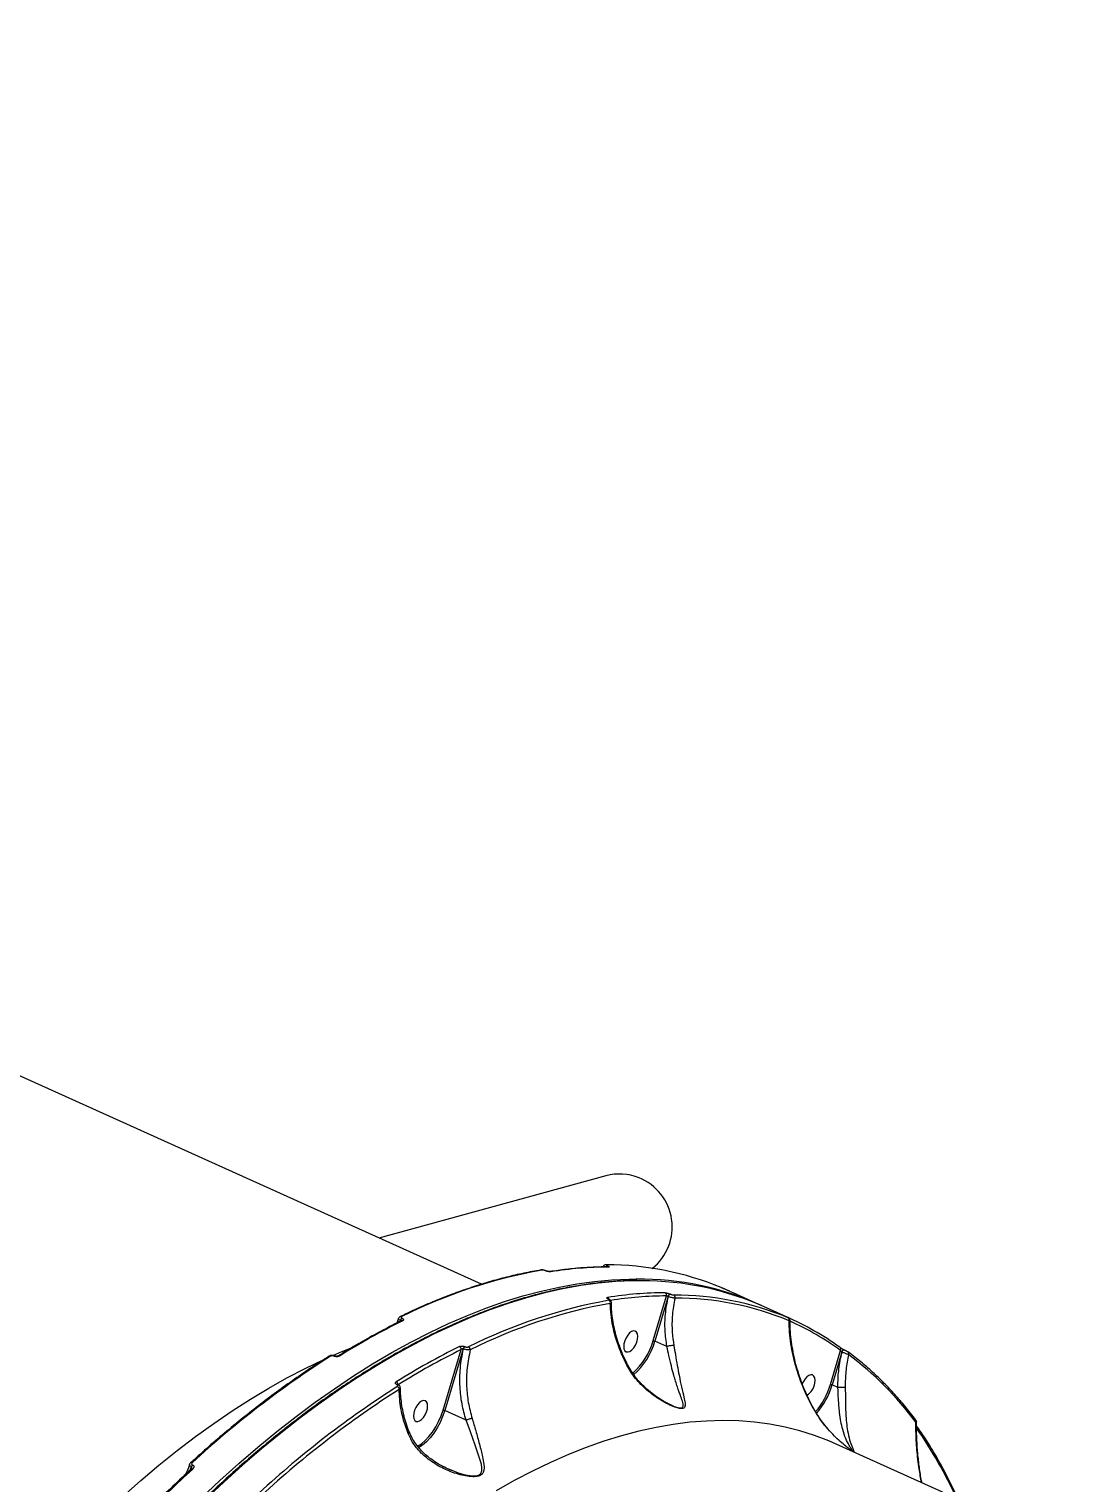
# Model space of a CAD drawing. Header units: millimetres. Extents: x -10374 to 11119, y -8221 to 9433.
# Drawn here: x -2073 to -1658, y -4738 to -4160 of the extents above; entities that cross this region are included whole.
import ezdxf

# ---------------------------------------------------------------- set-up
doc = ezdxf.new("R2010")
doc.units = ezdxf.units.MM
for name, color, linetype in [('DIKOM_ОБЪЕКТ', 7, 'Continuous'), ('DIKOM_РАЗМЕР_ЗОНА', 7, 'Continuous'), ('DIKOM_РАЗМЕР_ОБЪЕКТА', 7, 'Continuous')]:
    doc.layers.add(name, color=color, linetype=linetype)
doc.styles.add('style1', font='arial.ttf', dxfattribs={"width": 0.8})
doc.dimstyles.new('1-50', dxfattribs={"dimtxt": 300, "dimasz": 200, "dimexe": 100, "dimexo": 0, "dimgap": 100, "dimtad": 0, "dimdec": 0, "dimtxsty": 'style1', "dimcen": 0, "dimclrd": 7, "dimclre": 7, "dimadec": 1, "dimazin": 2, "dimtfac": 1, "dimtdec": 0, "dimtmove": 1, "dimatfit": 3, "dimfxl": 0, "dimlwd": 25, "dimlwe": 18, "dimarcsym": 0})

# ---------------------------------------------------------------- blocks, each defined once
blk = doc.blocks.new('*D16')
at = {"layer": 'Defpoints', "color": 0, "transparency": 16777216}
for p in [(-9045.1, 5161.67), (3694.49, 5161.67), (1813.16, -6719.94)]:
    blk.add_point(p, dxfattribs=at)
at = {"layer": 'DIKOM_РАЗМЕР_ОБЪЕКТА', "color": 7, "lineweight": 18, "transparency": 16777216}
for p, q in [((3694.49, 5161.67), (-9145.1, 5161.67)), ((1813.16, -6719.94), (-9145.1, -6719.94))]:
    blk.add_line(p, q, dxfattribs=at)
at = {"layer": 'DIKOM_РАЗМЕР_ОБЪЕКТА', "color": 7, "lineweight": 25, "transparency": 16777216}
for p, q in [((-9045.1, 4961.67), (-9045.1, -0.45)), ((-9045.1, -6519.94), (-9045.1, -1080.23))]:
    blk.add_line(p, q, dxfattribs=at)
at = {"layer": 'DIKOM_РАЗМЕР_ОБЪЕКТА', "color": 7, "transparency": 16777216}
for points in [[(-9078.43, 4961.67), (-9011.76, 4961.67), (-9045.1, 5161.67)], [(-9078.43, -6519.94), (-9011.76, -6519.94), (-9045.1, -6719.94)]]:
    blk.add_solid(points, dxfattribs=at)
at = {"layer": 'DIKOM_РАЗМЕР_ОБЪЕКТА', "color": 0, "transparency": 16777216, "insert": (-9045.1, -540.34), "char_height": 300, "attachment_point": 5, "rotation": 90, "style": 'style1'}
blk.add_mtext('11900', dxfattribs=at)
blk = doc.blocks.new('*D13')
at = {"layer": 'Defpoints', "color": 0, "transparency": 16777216}
for p in [(-10176.97, 7112.81), (3082.33, 7112.81), (2015.48, -8221.4)]:
    blk.add_point(p, dxfattribs=at)
at = {"layer": 'DIKOM_РАЗМЕР_ЗОНА', "color": 7, "lineweight": 18, "transparency": 16777216}
for p, q in [((3082.33, 7112.81), (-10276.97, 7112.81)), ((2015.48, -8221.4), (-10276.97, -8221.4))]:
    blk.add_line(p, q, dxfattribs=at)
at = {"layer": 'DIKOM_РАЗМЕР_ЗОНА', "color": 7, "lineweight": 25, "transparency": 16777216}
for p, q in [((-10176.97, 6912.81), (-10176.97, -14.41)), ((-10176.97, -8021.4), (-10176.97, -1094.19))]:
    blk.add_line(p, q, dxfattribs=at)
at = {"layer": 'DIKOM_РАЗМЕР_ЗОНА', "color": 7, "transparency": 16777216}
for points in [[(-10210.3, 6912.81), (-10143.64, 6912.81), (-10176.97, 7112.81)], [(-10210.3, -8021.4), (-10143.64, -8021.4), (-10176.97, -8221.4)]]:
    blk.add_solid(points, dxfattribs=at)
at = {"layer": 'DIKOM_РАЗМЕР_ЗОНА', "color": 0, "transparency": 16777216, "insert": (-10176.97, -554.3), "char_height": 300, "attachment_point": 5, "rotation": 90, "style": 'style1'}
blk.add_mtext('15300', dxfattribs=at)

msp = doc.modelspace()

# ---------------------------------------------------------------- linework, layer by layer
at = {"layer": 'DIKOM_ОБЪЕКТ', "color": 7, "linetype": 'Continuous', "lineweight": 15}
for p, q in [((-1892.92, -4659.35), (-2131.25, -4551.93)), ((-1843.41, -4616.25), (-1933.72, -4640.96)), ((-1867.42, -4654.01), (-1867.48, -4653.98)), ((-1867.24, -4654.03), (-1867.31, -4654)), ((-1843.29, -4651.57), (-1843.34, -4651.57)), ((-1842.82, -4651.98), (-1842.78, -4652)), ((-1842.73, -4652.46), (-1842.74, -4652.46)), ((-1842.43, -4665.3), (-1842.49, -4665.27)), ((-1842.25, -4665.32), (-1842.31, -4665.29)), ((-1824.64, -4681.78), (-1819.36, -4664.02)), ((-1818.7, -4664.22), (-1823.97, -4681.95)), ((-1818.66, -4664.24), (-1818.7, -4664.22)), ((-1817.85, -4663.26), (-1817.8, -4663.28)), ((-1796.22, -4661.28), (-1796.3, -4661.24)), ((-1796.21, -4661.28), (-1796.29, -4661.24)), ((-1792.84, -4662.77), (-1794.16, -4662.18)), ((-1782.3, -4667.52), (-1792.84, -4662.77)), ((-1770.2, -4672.97), (-1780.74, -4668.22)), ((-1925.19, -4673.76), (-1925.37, -4674.16)), ((-1925.22, -4674.08), (-1925.13, -4673.79)), ((-1925.13, -4673.79), (-1925.19, -4673.76)), ((-1924.82, -4673.88), (-1924.82, -4673.88)), ((-1924.53, -4672.85), (-1924.47, -4672.88)), ((-1771.5, -4672.4), (-1771.57, -4672.37)), ((-1771.2, -4672.55), (-1771.28, -4672.52)), ((-1771.19, -4672.56), (-1771.27, -4672.52)), ((-1819.19, -4684.1), (-1823.97, -4681.95)), ((-1951.53, -4687.98), (-1951.57, -4687.96)), ((-1951.16, -4687.91), (-1951.2, -4687.89)), ((-1908.23, -4709.46), (-1901.01, -4685.35)), ((-1900.2, -4685.07), (-1907.56, -4709.63)), ((-1900.14, -4685.1), (-1900.2, -4685.07)), ((-1899.55, -4684.16), (-1899.48, -4684.19)), ((-1754.12, -4699.23), (-1750.12, -4685.64)), ((-1749.61, -4686.35), (-1753.45, -4699.4)), ((-1749.58, -4686.36), (-1749.61, -4686.35)), ((-1748.61, -4685.42), (-1748.56, -4685.44)), ((-1926.56, -4699.28), (-1926.61, -4699.26)), ((-1926.19, -4699.22), (-1926.23, -4699.2)), ((-1751.14, -4700.44), (-1753.45, -4699.4)), ((-1751.14, -4700.44), (-1751.14, -4700.44)), ((-1899.06, -4713.46), (-1907.56, -4709.63)), ((-1817.72, -4707.3), (-1817.09, -4707.58)), ((-1513.56, -4830.32), (-1751.9, -4722.9)), ((-1745.54, -4725.54), (-1745.57, -4725.52)), ((-2008.36, -4732), (-2008.93, -4733.38)), ((-2008.59, -4733.06), (-2008.28, -4732.04)), ((-2008.28, -4732.04), (-2008.36, -4732)), ((-2007.9, -4731.24), (-2007.82, -4731.27)), ((-1906.4, -4732.61), (-1904.7, -4733.31))]:
    msp.add_line(p, q, dxfattribs=at)
at = {"layer": 'DIKOM_ОБЪЕКТ', "color": 7, "linetype": 'Continuous', "lineweight": 15, "flags": 128}
for points in [[(-1843.34, -4651.57), (-1843.2, -4651.58), (-1843.05, -4651.63)], [(-1842.73, -4652.46), (-1842.6, -4652.48), (-1842.44, -4652.53)], [(-2004.49, -4744.39), (-1996.99, -4737.35), (-1989.45, -4730.59), (-1981.89, -4724.09), (-1974.3, -4717.86), (-1966.69, -4711.92), (-1959.08, -4706.26), (-1951.46, -4700.89), (-1943.84, -4695.81), (-1936.23, -4691.04), (-1928.64, -4686.56), (-1921.07, -4682.39), (-1913.53, -4678.54), (-1906.03, -4674.99), (-1898.56, -4671.76), (-1891.15, -4668.86), (-1883.78, -4666.27), (-1876.48, -4664), (-1869.24, -4662.06), (-1862.08, -4660.45), (-1854.99, -4659.17), (-1847.98, -4658.22), (-1841.07, -4657.59), (-1834.25, -4657.3), (-1831.38, -4657.28)], [(-1829.16, -4657.98), (-1832.74, -4658), (-1839.56, -4658.3), (-1846.47, -4658.92), (-1853.47, -4659.88), (-1860.56, -4661.17), (-1867.73, -4662.78), (-1874.97, -4664.72), (-1882.27, -4666.99), (-1889.64, -4669.58), (-1897.05, -4672.49), (-1904.52, -4675.72), (-1912.02, -4679.27), (-1919.56, -4683.12), (-1927.13, -4687.29), (-1934.73, -4691.77), (-1942.33, -4696.55), (-1949.95, -4701.63), (-1957.57, -4707), (-1965.18, -4712.66), (-1972.79, -4718.61), (-1980.38, -4724.83), (-1987.94, -4731.33), (-1995.48, -4738.11), (-2002.98, -4745.14)], [(-1830.86, -4681.2), (-1830.75, -4680.08), (-1830.88, -4679.12), (-1831.22, -4678.4), (-1831.75, -4677.98), (-1832.43, -4677.9), (-1833.2, -4678.15), (-1834, -4678.73), (-1834.76, -4679.58), (-1835.43, -4680.63), (-1835.95, -4681.8), (-1836.27, -4683), (-1836.38, -4684.12), (-1836.26, -4685.08), (-1835.91, -4685.8), (-1835.38, -4686.22), (-1834.7, -4686.3), (-1833.93, -4686.05), (-1833.13, -4685.47), (-1832.37, -4684.62), (-1831.7, -4683.57), (-1831.18, -4682.4), (-1830.86, -4681.2)], [(-2035.68, -4743.86), (-2028.46, -4737.47), (-2021.22, -4731.35), (-2013.96, -4725.51), (-2006.68, -4719.95), (-1999.4, -4714.69), (-1992.12, -4709.71), (-1984.84, -4705.04), (-1977.58, -4700.66), (-1970.34, -4696.6), (-1963.12, -4692.84), (-1955.94, -4689.4), (-1955.59, -4689.24)], [(-1951.82, -4687.56), (-1948.8, -4686.28), (-1944.41, -4684.5)], [(-1749.61, -4686.35), (-1749.53, -4686.12), (-1749.42, -4685.91), (-1749.28, -4685.72), (-1749.14, -4685.56), (-1748.99, -4685.45), (-1748.84, -4685.39), (-1748.7, -4685.38), (-1748.59, -4685.43)], [(-1749.58, -4686.36), (-1749.5, -4686.13), (-1749.39, -4685.92), (-1749.26, -4685.73), (-1749.11, -4685.57), (-1748.96, -4685.46), (-1748.81, -4685.4), (-1748.68, -4685.4), (-1748.61, -4685.42)], [(-1760.34, -4698.65), (-1760.24, -4697.53), (-1760.36, -4696.57), (-1760.7, -4695.85), (-1761.23, -4695.43), (-1761.91, -4695.35), (-1762.68, -4695.6), (-1763.48, -4696.18), (-1764.25, -4697.03), (-1764.91, -4698.08), (-1765.34, -4699)], [(-1914.45, -4708.88), (-1914.35, -4707.76), (-1914.47, -4706.8), (-1914.81, -4706.08), (-1915.34, -4705.66), (-1916.02, -4705.58), (-1916.79, -4705.83), (-1917.59, -4706.41), (-1918.36, -4707.25), (-1919.03, -4708.31), (-1919.55, -4709.48), (-1919.87, -4710.67), (-1919.97, -4711.8), (-1919.85, -4712.76), (-1919.51, -4713.48), (-1918.98, -4713.89), (-1918.3, -4713.98), (-1917.53, -4713.72), (-1916.73, -4713.15), (-1915.96, -4712.3), (-1915.3, -4711.25), (-1914.78, -4710.08), (-1914.45, -4708.88)], [(-1918.38, -4723.76), (-1918.37, -4723.75), (-1916.84, -4722.77), (-1915.32, -4721.48), (-1913.84, -4719.92), (-1912.44, -4718.12), (-1911.15, -4716.13), (-1910.01, -4713.99), (-1909.02, -4711.75), (-1908.23, -4709.46)], [(-1907.56, -4709.63), (-1908.38, -4711.98), (-1909.39, -4714.29), (-1910.58, -4716.5), (-1911.91, -4718.56), (-1913.35, -4720.41), (-1914.87, -4722.02), (-1916.44, -4723.35), (-1917.88, -4724.29)], [(-1904.7, -4733.31), (-1902.23, -4734.33), (-1899.45, -4735.09), (-1896.6, -4735.51), (-1894.48, -4735.38), (-1894.09, -4735.26), (-1893.3, -4734.76), (-1893.14, -4734.57), (-1892.75, -4733.6), (-1892.74, -4732.31), (-1892.99, -4730.91), (-1893.79, -4728.1), (-1895.44, -4723.38), (-1897.36, -4718.1), (-1899.06, -4713.46), (-1899.06, -4713.46), (-1899.06, -4713.46)], [(-1751.9, -4722.9), (-1754.84, -4721.63), (-1760.48, -4719.49), (-1766.25, -4717.68), (-1772.16, -4716.2), (-1778.19, -4715.05), (-1784.35, -4714.23), (-1790.62, -4713.74), (-1797, -4713.59), (-1803.49, -4713.76), (-1810.07, -4714.27), (-1816.75, -4715.11), (-1823.51, -4716.29), (-1830.35, -4717.79), (-1837.26, -4719.62), (-1844.25, -4721.78), (-1851.29, -4724.26), (-1858.38, -4727.07), (-1865.52, -4730.19), (-1872.7, -4733.64), (-1879.92, -4737.4), (-1887.16, -4741.46)], [(-2007.8, -4732.85), (-2011.41, -4736.21), (-2015.02, -4739.63), (-2018.61, -4743.1), (-2022.2, -4746.64), (-2025.77, -4750.23), (-2029.34, -4753.88), (-2032.89, -4757.59), (-2036.42, -4761.36)]]:
    msp.add_lwpolyline(points, dxfattribs=at)
at = {"layer": 'DIKOM_ОБЪЕКТ', "color": 7, "linetype": 'Continuous', "lineweight": 15}
for centre, radius, start, end in [((-1837.98, -4636.14), 20.62, 68.07478, 105.27244), ((-1838.17, -4636.58), 21.1, 308.68808, 68.03278), ((-1832.35, -4857.66), 207.17, 100.14534, 116.46258), ((-1869.13, -4654.36), 0.687, 65.0595, 99.15976), ((-1867.42, -4654.27), 0.294, 66.92527, 101.02358), ((-1867.36, -4654.3), 0.3, 65.45209, 100.63469), ((-1865.63, -4655.02), 0.689, 65.10832, 98.9875), ((-1841.85, -4801.3), 148.78, 90.22519, 99.08066), ((-1842.64, -4652.89), 0.926, 101.69072, 152.78766), ((-1842.6, -4652.89), 0.909, 101.35752, 151.86067), ((-1843.21, -4771.22), 119.59, 67.58588, 89.92504), ((-1830.6, -4776.17), 118.9, 65.62038, 90.37452), ((-1829.08, -4777.19), 119.21, 66.07608, 90.04019), ((-1805.69, -4869.75), 207.25, 100.16185, 116.4749), ((-1819.22, -4811.5), 148.77, 90.24235, 99.09947), ((-1843.2, -4665.51), 1.02, 12.26158, 63.45845), ((-1842.43, -4665.57), 0.298, 65.27759, 100.8819), ((-1842.37, -4665.61), 0.316, 67.89566, 99.80627), ((-1842.79, -4666.73), 1.12, 348.03845, 61.55464), ((-1818.74, -4812.2), 148.19, 90.23899, 98.85817), ((-1820.36, -4663.66), 1.06, 340.42902, 61.05921), ((-1817.49, -4664.43), 1.23, 106.76962, 170.00562), ((-1817.45, -4664.45), 1.23, 106.76962, 170.00562), ((-1816.58, -4783.25), 119.62, 67.60874, 89.9445), ((-1816.97, -4664.56), 1.05, 343.68725, 61.30066), ((-1816.08, -4784.2), 119.35, 67.60838, 89.94443), ((-1924.95, -4672.76), 0.629, 63.32767, 114.03617), ((-1805.21, -4870.51), 206.8, 100.16213, 116.47484), ((-1794.35, -4936.34), 292.85, 116.33822, 121.97437), ((-1923.73, -4674.13), 1.51, 122.24205, 165.81063), ((-1923.66, -4674.16), 1.52, 122.31367, 165.72471), ((-1924.56, -4674.44), 0.624, 63.10293, 114.41952), ((-1816.89, -4776.44), 113.51, 54.1715, 66.46807), ((-1771.46, -4673.47), 0.932, 335.90017, 61.34544), ((-1816.42, -4777.48), 113.26, 54.17149, 65.91073), ((-1850.9, -4674.3), 27.31, 311.5381, 344.09817), ((-1850.28, -4674.72), 27.29, 310.91012, 344.63091), ((-1739.84, -5022.04), 396.26, 122.54152, 132.57384), ((-1953.27, -4688.52), 0.593, 61.76459, 118.90947), ((-1951.33, -4688.26), 0.387, 69.84459, 128.63114), ((-1951.29, -4688.28), 0.388, 69.70249, 128.56292), ((-1949.7, -4688.43), 0.581, 61.11007, 119.42089), ((-1771.76, -4946.45), 292.75, 116.3484, 121.98729), ((-1771.37, -4947.1), 292.09, 116.34859, 121.98671), ((-1902.27, -4685.24), 1.27, 354.95599, 62.8452), ((-1898.73, -4685.45), 1.52, 122.30855, 165.74414), ((-1898.67, -4685.47), 1.51, 122.30743, 165.79898), ((-1898.66, -4685.35), 1.27, 357.80066, 62.71221), ((-1750.86, -4685.18), 0.877, 327.84421, 61.38495), ((-1747.7, -4686.91), 0.86, 331.53615, 61.9288), ((-1824.84, -4791.52), 130.1, 36.44457, 53.22054), ((-1713.08, -5034.21), 396.46, 122.55282, 132.58114), ((-1927.44, -4699.35), 1.34, 359.83255, 63.5065), ((-1926.36, -4699.57), 0.387, 69.30538, 128.6584), ((-1926.32, -4699.59), 0.389, 70.07382, 128.56701), ((-1927.01, -4701.24), 1.36, 3.15018, 63.39488), ((-1767.07, -4697.77), 6.79, 302.07245, 352.50362), ((-1781.78, -4691.12), 28.83, 318.87906, 343.64784), ((-1781.91, -4691.06), 29.66, 318.5966, 343.67456), ((-1712.82, -5034.59), 395.56, 122.55273, 132.58163), ((-1908.32, -4711.26), 1.8, 65.14461, 87.18626), ((-1720.87, -4713.8), 0.814, 327.88814, 34.19902), ((-1862.55, -4816.59), 174.22, 24.43716, 35.00126), ((-2008.2, -4730.7), 0.54, 58.61876, 123.18196), ((-2008.08, -4733.31), 0.532, 58.09218, 123.56914), ((-2006.69, -4732.49), 1.75, 134.19313, 163.81111), ((-2006.61, -4732.52), 1.74, 134.19817, 163.8428)]:
    msp.add_arc(centre, radius, start, end, dxfattribs=at)
for points, knots in [([(-1869.24, -4653.68), (-1870.42, -4653.88), (-1873.83, -4654.48), (-1879.54, -4655.68), (-1886.37, -4657.4), (-1893.27, -4659.4), (-1900.22, -4661.7), (-1907.22, -4664.28), (-1914.26, -4667.16), (-1920.26, -4669.82), (-1923.92, -4671.57), (-1925.2, -4672.19)], [0, 0, 0, 0, 0.065292, 0.189176, 0.313081, 0.437007, 0.560953, 0.684913, 0.808889, 0.932871, 1, 1, 1, 1]), ([(-1868.07, -4653.76), (-1868.23, -4653.73), (-1868.61, -4653.65), (-1868.98, -4653.62), (-1869.2, -4653.68), (-1869.24, -4653.69)], [0, 0, 0, 0, 0.381137, 0.899378, 1, 1, 1, 1]), ([(-1867.48, -4653.98), (-1867.57, -4653.94), (-1867.75, -4653.87), (-1868.07, -4653.79), (-1868.38, -4653.73), (-1868.65, -4653.71), (-1868.78, -4653.73), (-1868.84, -4653.73)], [0, 0, 0, 0, 0.203956, 0.407942, 0.613593, 0.826433, 1, 1, 1, 1]), ([(-1867.31, -4654), (-1867.34, -4653.99), (-1867.53, -4653.9), (-1867.8, -4653.8), (-1868.03, -4653.76), (-1868.07, -4653.76)], [0, 0, 0, 0, 0.140087, 0.851573, 1, 1, 1, 1]), ([(-1865.34, -4654.39), (-1865.42, -4654.4), (-1865.62, -4654.42), (-1866.04, -4654.39), (-1866.52, -4654.31), (-1867.01, -4654.18), (-1867.28, -4654.06), (-1867.42, -4654.01)], [0, 0, 0, 0, 0.174184, 0.389534, 0.59576, 0.797894, 1, 1, 1, 1]), ([(-1865.73, -4654.33), (-1865.73, -4654.33), (-1865.74, -4654.34), (-1865.81, -4654.34), (-1865.96, -4654.34), (-1866.22, -4654.32), (-1866.56, -4654.26), (-1866.9, -4654.16), (-1867.14, -4654.08), (-1867.22, -4654.04), (-1867.24, -4654.03)], [0, 0, 0, 0, 0.02258, 0.125616, 0.252501, 0.412778, 0.602698, 0.799264, 0.958411, 1, 1, 1, 1]), ([(-1842.73, -4652.46), (-1843.86, -4652.47), (-1847.12, -4652.5), (-1852.58, -4652.78), (-1859.11, -4653.37), (-1863.53, -4654.01), (-1865.73, -4654.33)], [0, 0, 0, 0, 0.1499, 0.434023, 0.7182, 1, 1, 1, 1]), ([(-1843.34, -4651.57), (-1843.39, -4651.57), (-1843.53, -4651.57), (-1843.8, -4651.62), (-1844.12, -4651.78), (-1844.36, -4652.02), (-1844.42, -4652.21), (-1844.44, -4652.28)], [0, 0, 0, 0, 0.112078, 0.350436, 0.603506, 0.85296, 1, 1, 1, 1]), ([(-1843.05, -4651.63), (-1843.11, -4651.63), (-1843.21, -4651.64), (-1843.24, -4651.7), (-1843.17, -4651.79), (-1843.02, -4651.89), (-1842.88, -4651.95), (-1842.82, -4651.98)], [0, 0, 0, 0, 0.214292, 0.428432, 0.642847, 0.85775, 1, 1, 1, 1]), ([(-1842.78, -4652), (-1842.7, -4652.04), (-1842.49, -4652.14), (-1842.26, -4652.29), (-1842.15, -4652.42), (-1842.2, -4652.51), (-1842.36, -4652.52), (-1842.44, -4652.53)], [0, 0, 0, 0, 0.140793, 0.35532, 0.570028, 0.784971, 1, 1, 1, 1]), ([(-1829.46, -4657.95), (-1830.22, -4657.94), (-1833.1, -4657.88), (-1838.18, -4658.1), (-1844.71, -4658.59), (-1851.32, -4659.39), (-1858.01, -4660.49), (-1864.77, -4661.88), (-1871.6, -4663.57), (-1878.49, -4665.55), (-1885.44, -4667.81), (-1892.43, -4670.37), (-1899.47, -4673.22), (-1906.55, -4676.35), (-1913.67, -4679.76), (-1920.82, -4683.45), (-1927.99, -4687.42), (-1935.18, -4691.66), (-1942.38, -4696.17), (-1949.59, -4700.95), (-1956.8, -4705.99), (-1964.01, -4711.3), (-1971.21, -4716.86), (-1978.39, -4722.67), (-1985.56, -4728.72), (-1992.7, -4735.02), (-1999.82, -4741.56), (-2006.89, -4748.33), (-2013.93, -4755.32), (-2020.92, -4762.54), (-2027.86, -4769.98), (-2034.75, -4777.63), (-2041.57, -4785.48), (-2048.32, -4793.53), (-2055.01, -4801.78), (-2061.62, -4810.21), (-2068.14, -4818.83), (-2074.58, -4827.62), (-2080.93, -4836.57), (-2087.18, -4845.69), (-2093.34, -4854.96), (-2099.38, -4864.38), (-2105.32, -4873.94), (-2111.14, -4883.64), (-2116.85, -4893.46), (-2122.43, -4903.39), (-2127.88, -4913.44), (-2132.63, -4922.48), (-2135.52, -4928.18), (-2136.68, -4930.47)], [0, 0, 0, 0, 0.007808, 0.029496, 0.051191, 0.072892, 0.094598, 0.116309, 0.138026, 0.159746, 0.181469, 0.203196, 0.224924, 0.246655, 0.268387, 0.29012, 0.311854, 0.333587, 0.355322, 0.377056, 0.39879, 0.420524, 0.442257, 0.46399, 0.485723, 0.507454, 0.529186, 0.550917, 0.572647, 0.594376, 0.616105, 0.637834, 0.659562, 0.681289, 0.703016, 0.724742, 0.746468, 0.768194, 0.789919, 0.811644, 0.833368, 0.855093, 0.876817, 0.89854, 0.920264, 0.941987, 0.96371, 0.985433, 1, 1, 1, 1]), ([(-1842.49, -4665.27), (-1842.55, -4665.24), (-1842.75, -4665.15), (-1842.98, -4664.99), (-1843.09, -4664.81), (-1843.02, -4664.67), (-1842.84, -4664.62), (-1842.75, -4664.6)], [0, 0, 0, 0, 0.108201, 0.320368, 0.543006, 0.77152, 1, 1, 1, 1]), ([(-1842.31, -4665.29), (-1842.34, -4665.28), (-1842.43, -4665.24), (-1842.49, -4665.2), (-1842.5, -4665.19), (-1842.51, -4665.19)], [0, 0, 0, 0, 0.273577, 0.696482, 1, 1, 1, 1]), ([(-1842.26, -4665.75), (-1842.19, -4665.73), (-1842.07, -4665.7), (-1842.03, -4665.6), (-1842.1, -4665.49), (-1842.26, -4665.38), (-1842.38, -4665.32), (-1842.43, -4665.3)], [0, 0, 0, 0, 0.228762, 0.457821, 0.678546, 0.888441, 1, 1, 1, 1]), ([(-1841.3, -4666.53), (-1841.3, -4666.49), (-1841.28, -4666.32), (-1841.38, -4666.06), (-1841.56, -4665.78), (-1841.84, -4665.54), (-1842.07, -4665.39), (-1842.24, -4665.33), (-1842.25, -4665.32)], [0, 0, 0, 0, 0.080814, 0.28355, 0.469228, 0.679483, 0.975007, 1, 1, 1, 1]), ([(-1819.19, -4684.1), (-1819.48, -4682), (-1820.04, -4677.76), (-1819.92, -4671.03), (-1819.1, -4666.58), (-1818.66, -4664.24)], [0, 0, 0, 0, 0.316561, 0.640665, 1, 1, 1, 1]), ([(-1819.85, -4662.73), (-1819.74, -4662.73), (-1819.53, -4662.75), (-1819.08, -4662.84), (-1818.59, -4662.97), (-1818.17, -4663.12), (-1817.94, -4663.22), (-1817.85, -4663.26)], [0, 0, 0, 0, 0.215009, 0.429884, 0.644679, 0.859253, 1, 1, 1, 1]), ([(-1818.7, -4664.22), (-1818.73, -4664.21), (-1818.81, -4664.17), (-1818.95, -4664.12), (-1819.11, -4664.07), (-1819.26, -4664.03), (-1819.33, -4664.02), (-1819.36, -4664.02)], [0, 0, 0, 0, 0.140763, 0.355239, 0.570156, 0.784849, 1, 1, 1, 1]), ([(-1815.96, -4664.85), (-1816.1, -4664.85), (-1816.39, -4664.84), (-1816.99, -4664.74), (-1817.65, -4664.58), (-1818.23, -4664.41), (-1818.54, -4664.29), (-1818.66, -4664.24)], [0, 0, 0, 0, 0.214249, 0.428295, 0.642767, 0.857577, 1, 1, 1, 1]), ([(-1817.8, -4663.28), (-1817.74, -4663.3), (-1817.59, -4663.37), (-1817.3, -4663.47), (-1816.98, -4663.56), (-1816.68, -4663.62), (-1816.54, -4663.63), (-1816.47, -4663.63)], [0, 0, 0, 0, 0.142377, 0.357241, 0.571692, 0.785892, 1, 1, 1, 1]), ([(-1815.96, -4664.85), (-1816.37, -4667.05), (-1817.18, -4671.5), (-1817.24, -4677.89), (-1816.68, -4681.93), (-1816.43, -4683.68)], [0, 0, 0, 0, 0.35586, 0.721473, 1, 1, 1, 1]), ([(-1796.3, -4661.24), (-1796.38, -4661.21), (-1796.53, -4661.13), (-1796.8, -4661.02), (-1797.07, -4660.9), (-1797.35, -4660.78), (-1797.52, -4660.7), (-1797.6, -4660.67), (-1797.61, -4660.67)], [0, 0, 0, 0, 0.167314, 0.334486, 0.509163, 0.712982, 0.957696, 1, 1, 1, 1]), ([(-1794.16, -4662.18), (-1794.18, -4662.18), (-1794.3, -4662.12), (-1794.57, -4662.01), (-1795.01, -4661.81), (-1795.44, -4661.62), (-1795.86, -4661.44), (-1796.1, -4661.33), (-1796.22, -4661.28)], [0, 0, 0, 0, 0.039271, 0.287169, 0.495195, 0.670956, 0.835247, 1, 1, 1, 1]), ([(-1841.3, -4666.54), (-1841.31, -4666.61), (-1841.33, -4666.78), (-1841.57, -4666.9), (-1841.69, -4666.96)], [0, 0, 0, 0, 0.468081, 1, 1, 1, 1]), ([(-1834.72, -4692.24), (-1835.71, -4690.25), (-1837.73, -4686.24), (-1839.59, -4680.74), (-1840.79, -4675.79), (-1841.51, -4671.42), (-1841.63, -4668.45), (-1841.69, -4666.96)], [0, 0, 0, 0, 0.239884, 0.485877, 0.639424, 0.818548, 1, 1, 1, 1]), ([(-1834.41, -4692.02), (-1834.71, -4691.48), (-1835.58, -4689.88), (-1836.82, -4687.12), (-1838.14, -4683.77), (-1839.23, -4680.36), (-1840.11, -4676.94), (-1840.75, -4673.53), (-1841.14, -4670.17), (-1841.31, -4667.84), (-1841.28, -4666.65), (-1841.28, -4666.54)], [0, 0, 0, 0, 0.065523, 0.195155, 0.32585, 0.457408, 0.589402, 0.721118, 0.853314, 0.985668, 1, 1, 1, 1]), ([(-1924.81, -4673.88), (-1926.07, -4674.5), (-1929.7, -4676.31), (-1935.72, -4679.52), (-1942.86, -4683.56), (-1947.63, -4686.47), (-1949.99, -4687.92)], [0, 0, 0, 0, 0.149907, 0.434683, 0.719477, 1, 1, 1, 1]), ([(-1925.94, -4672.92), (-1926.11, -4673.43), (-1926.33, -4674.08), (-1926.61, -4674.68), (-1926.67, -4674.81)], [0, 0, 0, 0, 0.788358, 1, 1, 1, 1]), ([(-1925.19, -4673.76), (-1925.28, -4673.72), (-1925.53, -4673.58), (-1925.82, -4673.34), (-1925.97, -4673.1), (-1925.91, -4672.98), (-1925.89, -4672.94)], [0, 0, 0, 0, 0.169259, 0.487629, 0.819792, 1, 1, 1, 1]), ([(-1925.2, -4672.2), (-1925.25, -4672.22), (-1925.45, -4672.31), (-1925.73, -4672.55), (-1925.85, -4672.82), (-1925.91, -4672.94)], [0, 0, 0, 0, 0.169989, 0.632483, 1, 1, 1, 1]), ([(-1925, -4674.15), (-1924.99, -4674.13), (-1924.96, -4674.06), (-1924.98, -4673.95), (-1925.03, -4673.87), (-1925.08, -4673.82), (-1925.11, -4673.8), (-1925.13, -4673.79)], [0, 0, 0, 0, 0.168429, 0.529842, 0.770367, 0.845341, 1, 1, 1, 1]), ([(-1924.67, -4672.2), (-1924.73, -4672.24), (-1924.86, -4672.32), (-1924.92, -4672.48), (-1924.85, -4672.64), (-1924.7, -4672.77), (-1924.58, -4672.83), (-1924.53, -4672.85)], [0, 0, 0, 0, 0.22877, 0.457765, 0.67844, 0.888376, 1, 1, 1, 1]), ([(-1924.47, -4672.88), (-1924.41, -4672.91), (-1924.22, -4673.01), (-1923.99, -4673.2), (-1923.89, -4673.46), (-1923.98, -4673.7), (-1924.17, -4673.83), (-1924.27, -4673.89)], [0, 0, 0, 0, 0.108255, 0.320432, 0.543047, 0.771517, 1, 1, 1, 1]), ([(-1771.72, -4672.32), (-1771.77, -4672.29), (-1771.89, -4672.24), (-1771.85, -4672.25), (-1771.67, -4672.33), (-1771.57, -4672.37)], [0, 0, 0, 0, 0.269272, 0.60037, 1, 1, 1, 1]), ([(-1771.54, -4672.4), (-1771.61, -4672.37), (-1771.73, -4672.31), (-1771.79, -4672.28), (-1771.79, -4672.28), (-1771.79, -4672.28)], [0, 0, 0, 0, 0.507594, 0.873073, 1, 1, 1, 1]), ([(-1771.28, -4672.52), (-1771.33, -4672.49), (-1771.44, -4672.44), (-1771.51, -4672.41), (-1771.54, -4672.4)], [0, 0, 0, 0, 0.512614, 1, 1, 1, 1]), ([(-1770.24, -4673.63), (-1770.24, -4673.6), (-1770.22, -4673.48), (-1770.29, -4673.29), (-1770.39, -4673.09), (-1770.51, -4672.94), (-1770.62, -4672.84), (-1770.71, -4672.79), (-1770.76, -4672.76), (-1770.79, -4672.74), (-1770.86, -4672.71), (-1770.96, -4672.66), (-1771.13, -4672.58), (-1771.2, -4672.55)], [0, 0, 0, 0, 0.047817, 0.187711, 0.306053, 0.404903, 0.483703, 0.537445, 0.568495, 0.600667, 0.659279, 0.870508, 1, 1, 1, 1]), ([(-1771.02, -4672.65), (-1770.95, -4672.68), (-1770.83, -4672.73), (-1770.81, -4672.73), (-1770.9, -4672.69), (-1771.05, -4672.62), (-1771.16, -4672.57), (-1771.2, -4672.55)], [0, 0, 0, 0, 0.302569, 0.534682, 0.72548, 0.917162, 1, 1, 1, 1]), ([(-1770.26, -4673.64), (-1770.25, -4673.67), (-1770.25, -4673.77), (-1770.43, -4673.82), (-1770.59, -4673.85), (-1770.61, -4673.85)], [0, 0, 0, 0, 0.324201, 0.891683, 1, 1, 1, 1]), ([(-1759.17, -4711.59), (-1759.35, -4711.3), (-1760.27, -4709.86), (-1761.8, -4707.19), (-1764.29, -4702.24), (-1766.28, -4697.25), (-1767.94, -4691.95), (-1769.02, -4687.69), (-1769.89, -4683.04), (-1770.46, -4678.4), (-1770.56, -4675.37), (-1770.61, -4673.85)], [0, 0, 0, 0, 0.024299, 0.122248, 0.220215, 0.421513, 0.511888, 0.632235, 0.752589, 0.876296, 1, 1, 1, 1]), ([(-1759.09, -4711.56), (-1759.44, -4711.01), (-1760.45, -4709.44), (-1761.95, -4706.68), (-1763.61, -4703.29), (-1765.11, -4699.72), (-1766.46, -4696.01), (-1767.63, -4692.17), (-1768.6, -4688.26), (-1769.37, -4684.28), (-1769.91, -4680.29), (-1770.21, -4676.72), (-1770.22, -4674.53), (-1770.22, -4673.64)], [0, 0, 0, 0, 0.04645, 0.133873, 0.22415, 0.317407, 0.413604, 0.512478, 0.61354, 0.716344, 0.821413, 0.926563, 1, 1, 1, 1]), ([(-1816.43, -4683.68), (-1816.22, -4684.96), (-1815.76, -4687.7), (-1815.08, -4691.72), (-1814.26, -4696.06), (-1813.34, -4700.38), (-1812.46, -4704), (-1811.97, -4706.32), (-1811.91, -4707.64), (-1812.12, -4708.41), (-1812.63, -4708.73), (-1813.3, -4708.84), (-1814.27, -4708.78), (-1816.24, -4708.2), (-1818.72, -4707.12), (-1822.31, -4705.15), (-1826.67, -4702.07), (-1830.5, -4698.32), (-1833.13, -4694.94), (-1834.18, -4693.14), (-1834.72, -4692.24)], [0, 0, 0, 0, 0.059056, 0.126772, 0.19653, 0.289997, 0.386195, 0.452771, 0.486432, 0.520906, 0.548913, 0.554253, 0.580045, 0.615214, 0.661733, 0.709493, 0.806145, 0.905604, 0.952554, 1, 1, 1, 1]), ([(-1824.64, -4681.78), (-1824.63, -4681.78), (-1824.6, -4681.78), (-1824.54, -4681.79), (-1824.43, -4681.8), (-1824.27, -4681.84), (-1824.11, -4681.89), (-1824.01, -4681.93), (-1823.97, -4681.95)], [0, 0, 0, 0, 0.070145, 0.141208, 0.356147, 0.570459, 0.78522, 1, 1, 1, 1]), ([(-1816.43, -4683.68), (-1816.45, -4683.68), (-1816.54, -4683.68), (-1816.8, -4683.7), (-1817.27, -4683.75), (-1817.92, -4683.85), (-1818.6, -4683.97), (-1818.99, -4684.06), (-1819.19, -4684.1)], [0, 0, 0, 0, 0.038107, 0.149202, 0.361844, 0.574603, 0.787333, 1, 1, 1, 1]), ([(-1953.55, -4688), (-1954.82, -4688.8), (-1958.48, -4691.13), (-1964.55, -4695.19), (-1971.77, -4700.27), (-1978.97, -4705.6), (-1986.17, -4711.19), (-1993.36, -4717.03), (-2000.4, -4723.01), (-2005.44, -4727.47), (-2008.09, -4729.88), (-2008.5, -4730.24)], [0, 0, 0, 0, 0.068854, 0.199676, 0.330498, 0.461322, 0.592139, 0.722956, 0.853769, 0.977696, 1, 1, 1, 1]), ([(-1951.2, -4687.9), (-1951.2, -4687.9), (-1951.39, -4687.78), (-1951.89, -4687.68), (-1952.65, -4687.66), (-1953.24, -4687.79), (-1953.49, -4687.98), (-1953.54, -4688.01)], [0, 0, 0, 0, 0.000955, 0.287677, 0.595296, 0.916777, 1, 1, 1, 1]), ([(-1951.57, -4687.96), (-1951.64, -4687.93), (-1951.79, -4687.87), (-1952.09, -4687.82), (-1952.43, -4687.82), (-1952.75, -4687.88), (-1952.91, -4687.96), (-1952.99, -4688)], [0, 0, 0, 0, 0.142197, 0.357145, 0.571528, 0.785677, 1, 1, 1, 1]), ([(-1949.42, -4687.92), (-1949.54, -4687.98), (-1949.78, -4688.1), (-1950.26, -4688.18), (-1950.77, -4688.18), (-1951.21, -4688.1), (-1951.44, -4688.01), (-1951.53, -4687.98)], [0, 0, 0, 0, 0.215, 0.429898, 0.644688, 0.859211, 1, 1, 1, 1]), ([(-1949.99, -4687.92), (-1949.99, -4687.92), (-1949.99, -4687.92), (-1950.04, -4687.95), (-1950.14, -4687.98), (-1950.32, -4688.02), (-1950.55, -4688.03), (-1950.79, -4688.02), (-1951, -4687.97), (-1951.12, -4687.93), (-1951.15, -4687.91), (-1951.16, -4687.91)], [0, 0, 0, 0, 0.009872, 0.124243, 0.238523, 0.381373, 0.533568, 0.699504, 0.850578, 0.991407, 1, 1, 1, 1]), ([(-1901.69, -4684.11), (-1901.59, -4684.08), (-1901.38, -4683.99), (-1900.95, -4683.92), (-1900.45, -4683.93), (-1899.96, -4684.01), (-1899.68, -4684.11), (-1899.55, -4684.16)], [0, 0, 0, 0, 0.174148, 0.389682, 0.595737, 0.79786, 1, 1, 1, 1]), ([(-1899.06, -4713.46), (-1899.66, -4711.32), (-1900.85, -4707), (-1901.6, -4699.97), (-1901.54, -4692.56), (-1900.61, -4687.61), (-1900.14, -4685.1)], [0, 0, 0, 0, 0.23289, 0.471301, 0.731974, 1, 1, 1, 1]), ([(-1900.2, -4685.07), (-1900.24, -4685.06), (-1900.29, -4685.04), (-1900.4, -4685.04), (-1900.53, -4685.05), (-1900.72, -4685.12), (-1900.88, -4685.23), (-1900.97, -4685.31), (-1901.01, -4685.35)], [0, 0, 0, 0, 0.144548, 0.175562, 0.362454, 0.570744, 0.804758, 1, 1, 1, 1]), ([(-1897.4, -4685.4), (-1897.52, -4685.43), (-1897.78, -4685.48), (-1898.32, -4685.49), (-1898.95, -4685.42), (-1899.6, -4685.29), (-1899.96, -4685.17), (-1900.14, -4685.1)], [0, 0, 0, 0, 0.170026, 0.380809, 0.586669, 0.793215, 1, 1, 1, 1]), ([(-1899.48, -4684.19), (-1899.39, -4684.23), (-1899.21, -4684.3), (-1898.89, -4684.35), (-1898.56, -4684.35), (-1898.28, -4684.31), (-1898.15, -4684.25), (-1898.08, -4684.23)], [0, 0, 0, 0, 0.203877, 0.408056, 0.613695, 0.826457, 1, 1, 1, 1]), ([(-1897.4, -4685.4), (-1897.88, -4687.77), (-1898.84, -4692.57), (-1898.98, -4699.69), (-1898.33, -4706.52), (-1897.23, -4710.65), (-1896.67, -4712.75)], [0, 0, 0, 0, 0.262564, 0.532663, 0.763651, 1, 1, 1, 1]), ([(-1819.19, -4684.1), (-1819.19, -4684.1), (-1819.19, -4684.1), (-1819.19, -4684.1), (-1819.19, -4684.1)], [0, 0, 0, 0, 0.610446, 1, 1, 1, 1]), ([(-1817.09, -4707.58), (-1816.82, -4707.71), (-1815.91, -4708.12), (-1814.59, -4708.5), (-1813.67, -4708.58), (-1813.09, -4708.48), (-1812.7, -4708.16), (-1812.65, -4707.4), (-1812.93, -4706.08), (-1813.74, -4703.81), (-1815.01, -4700.27), (-1816.31, -4696.11), (-1817.43, -4691.88), (-1818.35, -4688.01), (-1818.91, -4685.33), (-1819.19, -4684.1), (-1819.19, -4684.1)], [0, 0, 0, 0, 0.02349, 0.076578, 0.114305, 0.1221, 0.163544, 0.215402, 0.269325, 0.375887, 0.527822, 0.68335, 0.793217, 0.905634, 0.999945, 1, 1, 1, 1]), ([(-1751.14, -4700.44), (-1751.15, -4700.05), (-1751.16, -4697.59), (-1750.9, -4692.82), (-1750.04, -4688.59), (-1749.58, -4686.36)], [0, 0, 0, 0, 0.08149, 0.51566, 1, 1, 1, 1]), ([(-1750.44, -4684.41), (-1750.37, -4684.46), (-1750.21, -4684.57), (-1749.85, -4684.79), (-1749.43, -4685.02), (-1748.98, -4685.25), (-1748.72, -4685.37), (-1748.59, -4685.43)], [0, 0, 0, 0, 0.189029, 0.404529, 0.606797, 0.803278, 1, 1, 1, 1]), ([(-1749.61, -4686.35), (-1749.64, -4686.33), (-1749.69, -4686.3), (-1749.78, -4686.24), (-1749.88, -4686.13), (-1749.99, -4685.97), (-1750.08, -4685.8), (-1750.11, -4685.7), (-1750.12, -4685.64)], [0, 0, 0, 0, 0.127068, 0.162641, 0.340214, 0.545339, 0.783146, 1, 1, 1, 1]), ([(-1746.94, -4687.32), (-1747.05, -4687.28), (-1747.29, -4687.21), (-1747.82, -4687.03), (-1748.43, -4686.81), (-1749.04, -4686.58), (-1749.4, -4686.43), (-1749.58, -4686.36)], [0, 0, 0, 0, 0.184815, 0.398796, 0.601255, 0.799075, 1, 1, 1, 1]), ([(-1748.56, -4685.44), (-1748.47, -4685.49), (-1748.29, -4685.57), (-1747.99, -4685.73), (-1747.7, -4685.89), (-1747.46, -4686.04), (-1747.35, -4686.11), (-1747.29, -4686.15)], [0, 0, 0, 0, 0.195158, 0.389909, 0.593246, 0.811139, 1, 1, 1, 1]), ([(-1746.94, -4687.32), (-1747.32, -4689.32), (-1748.05, -4693.23), (-1748.26, -4697.66), (-1748.23, -4700.01), (-1748.23, -4700.39)], [0, 0, 0, 0, 0.46653, 0.91501, 1, 1, 1, 1]), ([(-1720.2, -4713.35), (-1720.89, -4712.43), (-1722.91, -4709.78), (-1726.37, -4705.58), (-1730.63, -4700.85), (-1735.05, -4696.4), (-1739.62, -4692.22), (-1743.68, -4688.85), (-1746.23, -4686.93), (-1747.16, -4686.23)], [0, 0, 0, 0, 0.086459, 0.250406, 0.414316, 0.578179, 0.741992, 0.905758, 1, 1, 1, 1]), ([(-1834.46, -4692.04), (-1834.46, -4692.05), (-1834.46, -4692.06), (-1834.58, -4692.15), (-1834.68, -4692.21), (-1834.72, -4692.24)], [0, 0, 0, 0, 0.40936, 0.79662, 1, 1, 1, 1]), ([(-1817.11, -4707.6), (-1817.48, -4707.44), (-1818.41, -4707.04), (-1820.08, -4706.17), (-1822.21, -4704.9), (-1824.65, -4703.2), (-1827.19, -4701.12), (-1829.62, -4698.76), (-1831.71, -4696.28), (-1833.32, -4694.02), (-1834.1, -4692.59), (-1834.41, -4692.01)], [0, 0, 0, 0, 0.054991, 0.135417, 0.242401, 0.372807, 0.510507, 0.655079, 0.79734, 0.917834, 1, 1, 1, 1]), ([(-1926.61, -4699.26), (-1926.69, -4699.22), (-1926.89, -4699.12), (-1927.11, -4698.9), (-1927.19, -4698.63), (-1927.11, -4698.37), (-1926.93, -4698.22), (-1926.84, -4698.15)], [0, 0, 0, 0, 0.140746, 0.355316, 0.570031, 0.784987, 1, 1, 1, 1]), ([(-1926.41, -4700.03), (-1926.34, -4699.98), (-1926.22, -4699.89), (-1926.17, -4699.71), (-1926.22, -4699.53), (-1926.37, -4699.38), (-1926.51, -4699.31), (-1926.56, -4699.28)], [0, 0, 0, 0, 0.214295, 0.428454, 0.6429, 0.85774, 1, 1, 1, 1]), ([(-1926.23, -4699.2), (-1926.25, -4699.19), (-1926.31, -4699.17), (-1926.32, -4699.14), (-1926.32, -4699.15), (-1926.32, -4699.15)], [0, 0, 0, 0, 0.413334, 0.980252, 1, 1, 1, 1]), ([(-1925.24, -4700.55), (-1925.24, -4700.45), (-1925.24, -4700.2), (-1925.43, -4699.82), (-1925.74, -4699.46), (-1926.04, -4699.31), (-1926.19, -4699.23)], [0, 0, 0, 0, 0.167174, 0.435645, 0.70548, 1, 1, 1, 1]), ([(-1925.22, -4700.57), (-1925.24, -4700.68), (-1925.28, -4700.9), (-1925.53, -4701.08), (-1925.66, -4701.17)], [0, 0, 0, 0, 0.490765, 1, 1, 1, 1]), ([(-1921.62, -4718.22), (-1921.83, -4717.71), (-1922.46, -4716.12), (-1923.3, -4713.42), (-1924.13, -4710.12), (-1924.73, -4706.83), (-1925.1, -4703.62), (-1925.15, -4701.57), (-1925.17, -4700.57)], [0, 0, 0, 0, 0.086775, 0.26928, 0.453258, 0.638404, 0.824228, 1, 1, 1, 1]), ([(-1754.12, -4699.23), (-1754.11, -4699.23), (-1754.09, -4699.23), (-1754.03, -4699.24), (-1753.92, -4699.25), (-1753.76, -4699.29), (-1753.59, -4699.34), (-1753.5, -4699.38), (-1753.45, -4699.4)], [0, 0, 0, 0, 0.053611, 0.141089, 0.355885, 0.570558, 0.785267, 1, 1, 1, 1]), ([(-1748.23, -4700.39), (-1748.24, -4700.39), (-1748.35, -4700.4), (-1748.65, -4700.41), (-1749.22, -4700.42), (-1749.89, -4700.43), (-1750.56, -4700.44), (-1750.95, -4700.44), (-1751.14, -4700.44)], [0, 0, 0, 0, 0.025954, 0.220312, 0.417877, 0.615594, 0.813125, 1, 1, 1, 1]), ([(-1745.57, -4725.51), (-1745.54, -4725.53), (-1745.33, -4725.65), (-1745.45, -4725.41), (-1745.87, -4724.76), (-1746.85, -4723.24), (-1748.06, -4720.84), (-1749.19, -4717.57), (-1750, -4714.01), (-1750.46, -4710.83), (-1750.76, -4707.76), (-1750.96, -4704.48), (-1751.14, -4701.96), (-1751.14, -4700.44), (-1751.14, -4700.44)], [0, 0, 0, 0, 0.007794, 0.053746, 0.137688, 0.224017, 0.37366, 0.526854, 0.63516, 0.745976, 0.816718, 0.888808, 0.999965, 1, 1, 1, 1]), ([(-1748.23, -4700.39), (-1748.21, -4702), (-1748.18, -4704.61), (-1748.13, -4708.05), (-1748.02, -4711.2), (-1747.78, -4714.51), (-1747.3, -4718.1), (-1746.54, -4721.41), (-1745.68, -4723.77), (-1745.01, -4725.22), (-1744.76, -4725.82), (-1744.85, -4725.97), (-1745.18, -4725.77), (-1745.29, -4725.71)], [0, 0, 0, 0, 0.111743, 0.181339, 0.252532, 0.357511, 0.465656, 0.610458, 0.759487, 0.843069, 0.928249, 0.975835, 1, 1, 1, 1]), ([(-1922.15, -4718.68), (-1922.87, -4716.67), (-1924.03, -4713.39), (-1925, -4708.81), (-1925.55, -4704.96), (-1925.62, -4702.45), (-1925.66, -4701.17)], [0, 0, 0, 0, 0.342226, 0.557264, 0.774606, 1, 1, 1, 1]), ([(-1759.11, -4711.57), (-1759.11, -4711.57), (-1759.11, -4711.56), (-1759.15, -4711.58), (-1759.17, -4711.59)], [0, 0, 0, 0, 0.592115, 1, 1, 1, 1]), ([(-1755.11, -4716.9), (-1755.42, -4716.57), (-1756.94, -4714.95), (-1758.18, -4713.08), (-1759.17, -4711.59)], [0, 0, 0, 0, 0.20545, 1, 1, 1, 1]), ([(-1755.12, -4716.86), (-1755.5, -4716.44), (-1756.63, -4715.15), (-1757.97, -4713.37), (-1758.83, -4711.97), (-1759.08, -4711.55)], [0, 0, 0, 0, 0.255311, 0.781053, 1, 1, 1, 1]), ([(-1896.67, -4712.75), (-1896.18, -4714.38), (-1895.12, -4717.93), (-1893.7, -4723.07), (-1892.57, -4727.46), (-1892, -4730.49), (-1891.87, -4732.38), (-1892.01, -4733.7), (-1892.54, -4734.82), (-1893.38, -4735.42), (-1894.64, -4735.85), (-1896.51, -4735.99), (-1899.27, -4735.65), (-1903.22, -4734.69), (-1908.13, -4732.78), (-1913.07, -4729.86), (-1916.98, -4726.53), (-1920.06, -4723.03), (-1921.44, -4720.17), (-1922.15, -4718.68)], [0, 0, 0, 0, 0.07902, 0.17218, 0.268059, 0.328729, 0.361059, 0.3939, 0.422331, 0.451321, 0.459945, 0.498992, 0.544602, 0.591436, 0.687622, 0.786579, 0.854677, 0.924448, 1, 1, 1, 1]), ([(-1921.68, -4718.25), (-1921.68, -4718.27), (-1921.66, -4718.33), (-1921.83, -4718.48), (-1922.03, -4718.61), (-1922.13, -4718.67), (-1922.15, -4718.68)], [0, 0, 0, 0, 0.281418, 0.70374, 0.924287, 1, 1, 1, 1]), ([(-1904.76, -4733.42), (-1904.78, -4733.42), (-1905.78, -4733.05), (-1907.82, -4732.09), (-1910.76, -4730.48), (-1913.43, -4728.63), (-1915.76, -4726.67), (-1917.75, -4724.6), (-1919.46, -4722.32), (-1920.75, -4720.2), (-1921.33, -4718.77), (-1921.57, -4718.2)], [0, 0, 0, 0, 0.002608, 0.136354, 0.288645, 0.432985, 0.553087, 0.680672, 0.802991, 0.920869, 1, 1, 1, 1]), ([(-1896.67, -4712.75), (-1896.73, -4712.76), (-1896.9, -4712.78), (-1897.28, -4712.86), (-1897.85, -4713.01), (-1898.5, -4713.22), (-1898.88, -4713.38), (-1899.06, -4713.46)], [0, 0, 0, 0, 0.08728, 0.253646, 0.502379, 0.751277, 1, 1, 1, 1]), ([(-1899.06, -4713.46), (-1899.06, -4713.46), (-1899.06, -4713.46), (-1899.06, -4713.46), (-1899.06, -4713.46), (-1899.06, -4713.46)], [0, 0, 0, 0, 0.38879, 0.823725, 1, 1, 1, 1]), ([(-1745.29, -4725.71), (-1745.36, -4725.68), (-1745.57, -4725.57), (-1746.48, -4724.93), (-1748.12, -4723.68), (-1750.26, -4721.89), (-1752.71, -4719.63), (-1754.27, -4717.86), (-1755.11, -4716.9)], [0, 0, 0, 0, 0.046802, 0.163591, 0.319851, 0.528735, 0.743144, 1, 1, 1, 1]), ([(-1719.84, -4714.31), (-1719.83, -4714.28), (-1719.82, -4714.14), (-1719.89, -4713.9), (-1720, -4713.62), (-1720.14, -4713.44), (-1720.21, -4713.35)], [0, 0, 0, 0, 0.081349, 0.328489, 0.631658, 1, 1, 1, 1]), ([(-1717.89, -4738.23), (-1718.23, -4736.41), (-1719.04, -4732.04), (-1719.65, -4726.45), (-1720.11, -4720.25), (-1720.15, -4716.63), (-1720.18, -4714.24)], [0, 0, 0, 0, 0.222303, 0.535443, 0.693515, 1, 1, 1, 1]), ([(-1719.84, -4714.31), (-1719.84, -4714.31), (-1719.81, -4714.34), (-1719.94, -4714.31), (-1720.13, -4714.25), (-1720.18, -4714.24)], [0, 0, 0, 0, 0.099584, 0.731678, 1, 1, 1, 1]), ([(-1717.78, -4738.28), (-1717.82, -4738.06), (-1718.23, -4736.03), (-1718.78, -4732.16), (-1719.43, -4726.71), (-1719.79, -4721.3), (-1719.93, -4717.17), (-1719.86, -4714.88), (-1719.84, -4714.31)], [0, 0, 0, 0, 0.027546, 0.24719, 0.476274, 0.702414, 0.925428, 1, 1, 1, 1]), ([(-1703.34, -4744.79), (-1703.36, -4744.75), (-1704.35, -4742.49), (-1706.45, -4738.16), (-1709.69, -4731.9), (-1713.13, -4725.91), (-1716.51, -4720.48), (-1718.83, -4717.16), (-1719.87, -4715.66)], [0, 0, 0, 0, 0.003755, 0.210259, 0.416749, 0.623206, 0.829625, 1, 1, 1, 1]), ([(-2008.38, -4732.86), (-2009.62, -4734.02), (-2013.24, -4737.36), (-2019.2, -4743.07), (-2026.23, -4750.08), (-2032.16, -4756.2), (-2035.73, -4760.01), (-2036.99, -4761.35)], [0, 0, 0, 0, 0.12933, 0.375075, 0.620813, 0.866553, 1, 1, 1, 1]), ([(-2009.03, -4731.01), (-2009.09, -4731.18), (-2009.54, -4732.53), (-2010.11, -4733.82), (-2010.61, -4734.94)], [0, 0, 0, 0, 0.127586, 1, 1, 1, 1]), ([(-2008.36, -4732), (-2008.43, -4731.97), (-2008.66, -4731.84), (-2008.93, -4731.6), (-2009.09, -4731.29), (-2009.03, -4731.1), (-2009.01, -4731.01)], [0, 0, 0, 0, 0.13383, 0.440896, 0.735152, 1, 1, 1, 1]), ([(-2008.48, -4730.25), (-2008.54, -4730.3), (-2008.77, -4730.5), (-2008.98, -4730.77), (-2009.02, -4731), (-2009.02, -4731.01)], [0, 0, 0, 0, 0.246861, 0.96577, 1, 1, 1, 1]), ([(-2008.23, -4732.68), (-2008.23, -4732.68), (-2008.23, -4732.65), (-2008.24, -4732.73), (-2008.33, -4732.82), (-2008.38, -4732.86)], [0, 0, 0, 0, 0.046722, 0.537884, 1, 1, 1, 1]), ([(-2008.24, -4732.68), (-2008.21, -4732.61), (-2008.17, -4732.46), (-2008.16, -4732.28), (-2008.18, -4732.15), (-2008.22, -4732.07), (-2008.26, -4732.05), (-2008.28, -4732.04)], [0, 0, 0, 0, 0.299351, 0.63817, 0.778469, 0.906796, 1, 1, 1, 1]), ([(-2007.92, -4730.24), (-2008.01, -4730.34), (-2008.18, -4730.52), (-2008.24, -4730.79), (-2008.18, -4731.02), (-2008.05, -4731.16), (-2007.94, -4731.22), (-2007.9, -4731.24)], [0, 0, 0, 0, 0.302509, 0.534626, 0.725424, 0.917071, 1, 1, 1, 1]), ([(-2007.82, -4731.27), (-2007.77, -4731.3), (-2007.59, -4731.39), (-2007.38, -4731.63), (-2007.3, -4731.99), (-2007.41, -4732.42), (-2007.66, -4732.7), (-2007.8, -4732.85)], [0, 0, 0, 0, 0.079543, 0.275628, 0.470699, 0.710523, 1, 1, 1, 1])]:
    msp.add_open_spline(points, degree=3, knots=knots, dxfattribs=at)

# ---------------------------------------------------------------- dimensions: what is measured, and where the dimension line sits
at = {"layer": 'DIKOM_РАЗМЕР_ЗОНА'}
dim = msp.add_linear_dim(base=(-10176.97, 7112.81), p1=(2015.48, -8221.4), p2=(3082.33, 7112.81), angle=270, text='15300', dimstyle='1-50', override={"dimscale": 1, "dimtix": 0, "dimtofl": 1, "dimtmove": 1, "dimatfit": 3}, dxfattribs=at)
dim.commit()
dim.dimension.update_dxf_attribs({"geometry": '*D13', "text_midpoint": (-10176.97, -554.3), "dimtype": 160})
at = {"layer": 'DIKOM_РАЗМЕР_ОБЪЕКТА'}
dim = msp.add_linear_dim(base=(-9045.1, 5161.67), p1=(1813.16, -6719.94), p2=(3694.49, 5161.67), angle=270, text='11900', dimstyle='1-50', override={"dimscale": 1, "dimtix": 0, "dimtofl": 1, "dimtmove": 1, "dimatfit": 3}, dxfattribs=at)
dim.commit()
dim.dimension.update_dxf_attribs({"geometry": '*D16', "text_midpoint": (-9045.1, -540.34), "dimtype": 160})

doc.saveas('drawing.dxf')
